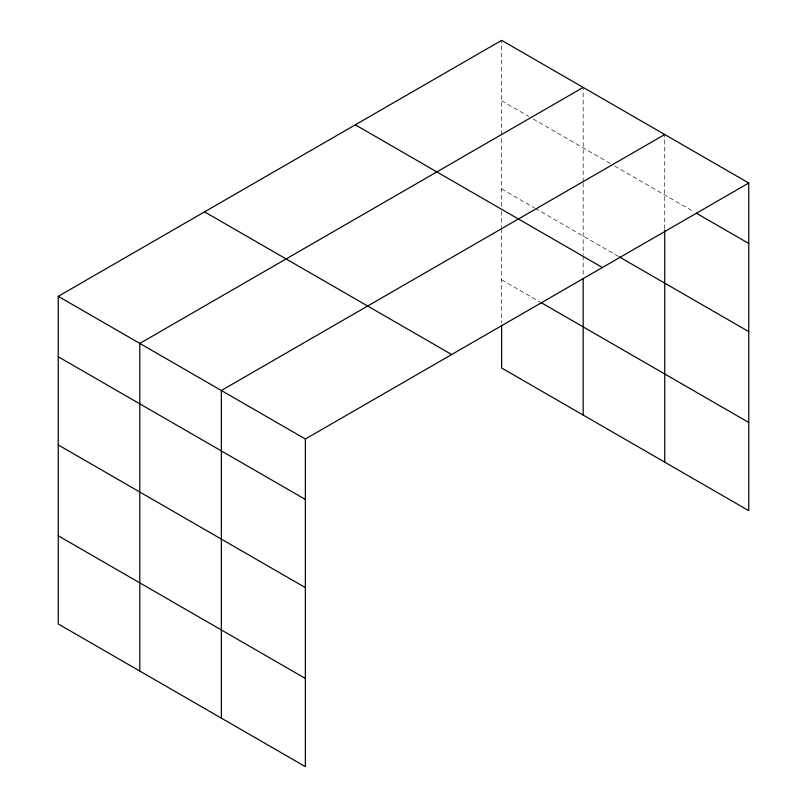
<?xml version="1.0" encoding="UTF-8"?>
<svg xmlns="http://www.w3.org/2000/svg" width="807" height="807" viewBox="0 0 807 807"><rect width="100%" height="100%" fill="white"/><g stroke="black" fill="none" stroke-linecap="round" stroke-linejoin="round"><path stroke-width="0.61" stroke-dasharray="4.04 3.03" d="M501.631 206.38L501.631 136.05M501.631 134.789L501.631 40.35M583.179 183.128L583.179 254.709M583.179 181.868L583.179 87.428M664.726 228.956L664.726 134.517M501.631 100.774L528.807 116.47M533.165 118.982L610.364 163.549M614.712 166.06L694.191 211.948M501.631 188.959L534.244 207.792M535.334 208.418L617.97 256.132M501.631 279.807L539.681 301.778M583.179 255.95L583.179 275.863M501.631 211.363L501.631 227.534M501.631 228.785L501.631 322.639"/><path stroke-width="1.21" d="M664.726 230.217L664.726 462.159M501.631 325.16L501.631 367.992L748.755 510.67L748.755 183.028L501.631 40.35L58.245 296.33L58.245 623.972L305.369 766.65L305.369 439.008L58.245 296.33M583.179 87.428L139.803 343.419L139.803 671.061M664.726 134.517L221.35 390.497L221.35 718.139M305.369 439.008L748.755 183.028M696.37 213.209L748.755 243.452M619.06 256.757L748.755 331.637M355.312 124.823L602.436 267.5M540.771 302.413L748.755 422.485M204.564 211.858L451.688 354.535M58.245 356.755L305.369 499.432M58.245 444.939L305.369 587.617M58.245 535.787L305.369 678.465M583.179 278.354L583.179 415.07"/></g></svg>
